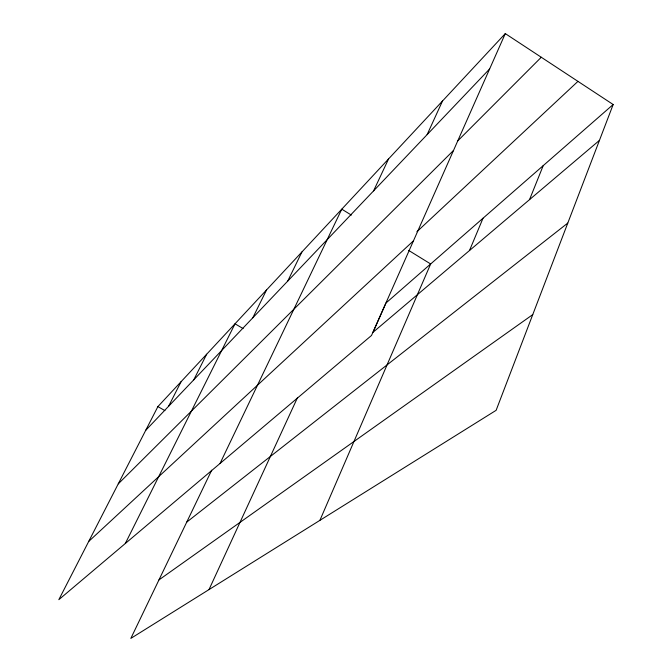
<?xml version="1.0" encoding="UTF-8"?>
<svg xmlns="http://www.w3.org/2000/svg" width="672" height="672" viewBox="0 0 672 672"><rect width="100%" height="100%" fill="white"/><g stroke="black" fill="none" stroke-linecap="round" stroke-linejoin="round"><path stroke-width="1.01" d="M505.294 33.6L371.515 335.471L58.834 599.676L157.895 406.594L505.294 33.6L613.166 104.521L496.121 410.323L130.838 638.4L211.688 470.198M529.536 199.634L543.211 165.64M469.493 250.53L483.017 218.232M319.889 520.363L430.66 263.97L408.635 250.387M427.132 134.602L442.495 101.027M208.992 589.604L297.612 397.404M373.582 190.873L388.576 158.92M220.021 463.478L341.771 209.168L351.347 215.074M287.734 281.089L301.896 251.983M252.806 317.789L266.557 289.926M125.303 543.514L235.015 323.795L243.121 328.583M193.754 379.848L206.682 354.211M168.563 406.316L181.104 381.671M145.732 430.307L489.644 68.922M457.632 141.019L541.279 57.254M118.238 483.89L453.499 150.461M416.9 231.739L577.954 81.371M88.721 541.43L413.448 240.845M613.166 104.521L385.988 302.996L372.977 332.346L599.441 140.372M186.715 522.136L567.798 223.062M158.945 579.919L532.762 314.605M157.895 406.594L164.926 410.617"/></g></svg>
